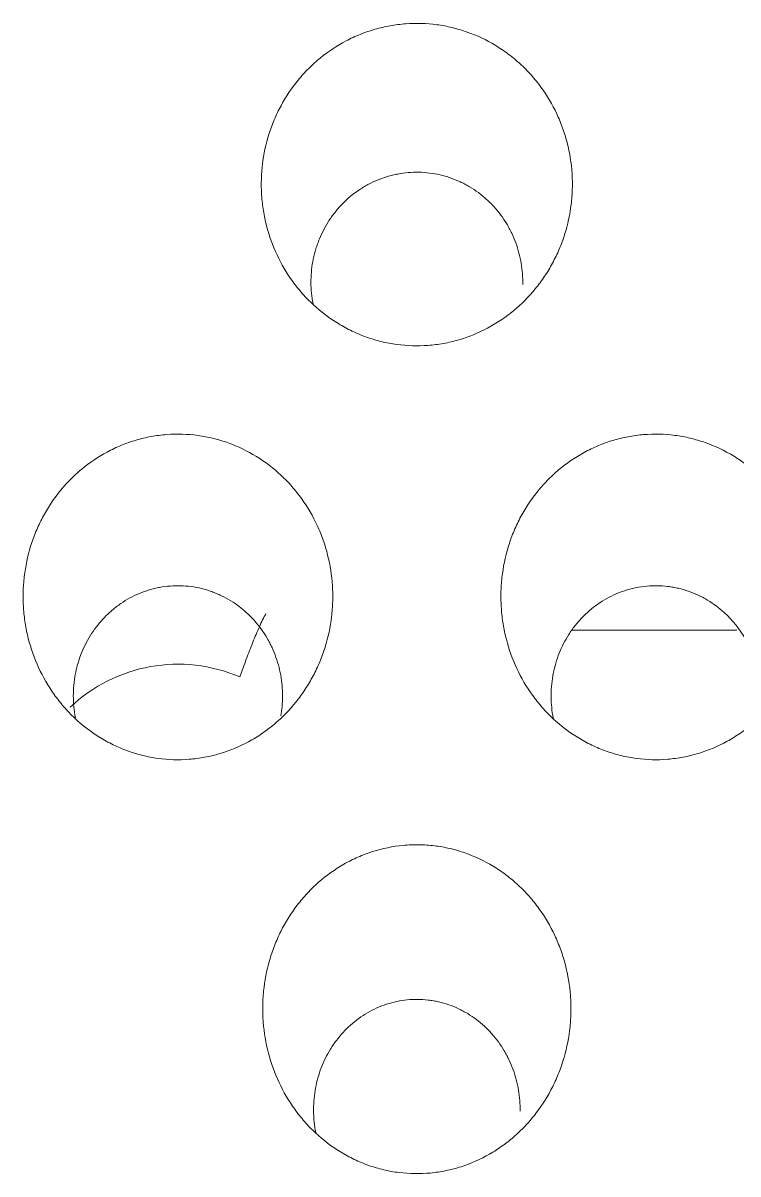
# Model space of a CAD drawing. Header units: millimetres. Extents: x 70151 to 230897, y 35202 to 113211.
# Drawn here: x 178568.79 to 178573.26, y 69169.37 to 69176.57 of the extents above; entities that cross this region are included whole.
import ezdxf

# ---------------------------------------------------------------- set-up
doc = ezdxf.new("R2010")
doc.units = ezdxf.units.MM
doc.header["$LTSCALE"] = 50
doc.layers.add('2-con', color=2, linetype='Continuous')
doc.layers.add('mark-B', color=2, linetype='Continuous', lineweight=20)

# ---------------------------------------------------------------- blocks, each defined once
blk = doc.blocks.new('무풍1WAY 대형')
at = {"layer": 'mark-B'}
blk.add_line((82.6961, -413.3262), (81.6624, -413.3262), dxfattribs=at)
blk.add_ellipse((85.1575, -412.0844), major_axis=(0, -1.0288), ratio=0.971746, start_param=5.885974, end_param=7.024212, dxfattribs=at)
for points, knots in [([(84.427, -410.3292), (84.4654, -410.3826), (84.4981, -410.4387), (84.5529, -410.5559), (84.5751, -410.617), (84.6084, -410.7441), (84.6191, -410.8083), (84.6267, -410.9052), (84.6278, -410.9377), (84.6272, -410.9866), (84.6267, -411.0029), (84.6249, -411.0357), (84.6236, -411.0521), (84.6154, -411.1334), (84.6031, -411.197), (84.5763, -411.2905), (84.5659, -411.3213), (84.5422, -411.3821), (84.5288, -411.4123), (84.485, -411.4998), (84.4508, -411.5547), (84.3916, -411.632), (84.3706, -411.6569), (84.3371, -411.6929), (84.3255, -411.7047), (84.302, -411.7275), (84.2901, -411.7386), (84.2289, -411.7923), (84.1762, -411.83), (84.1055, -411.8703), (84.0911, -411.878), (84.0618, -411.8928), (84.0468, -411.8998), (84.0017, -411.9196), (83.9712, -411.9311), (83.8784, -411.9606), (83.8147, -411.9737), (83.7327, -411.9815), (83.7162, -411.9826), (83.6835, -411.9839), (83.6672, -411.9841), (83.6183, -411.9834), (83.5534, -411.979), (83.4892, -411.9676), (83.4412, -411.9564), (83.4252, -411.9522), (83.3937, -411.9431), (83.3781, -411.9381), (83.3011, -411.9112), (83.2422, -411.8834), (83.1722, -411.841), (83.1583, -411.8321), (83.1311, -411.8136), (83.0912, -411.785), (83.0289, -411.7327), (82.9834, -411.6861), (82.9401, -411.6372), (82.9195, -411.6114), (82.8619, -411.5319), (82.8291, -411.4759), (82.7945, -411.4022), (82.788, -411.3873), (82.7755, -411.3571), (82.7695, -411.3417), (82.7529, -411.2954), (82.7432, -411.2642), (82.7187, -411.1698), (82.7081, -411.1058), (82.7007, -411.0081), (82.6997, -410.9751), (82.7007, -410.9098), (82.7026, -410.8774), (82.7126, -410.7806), (82.7249, -410.7169), (82.7477, -410.6382), (82.7527, -410.6225), (82.7632, -410.5914), (82.78, -410.5454), (82.7998, -410.5009), (82.8433, -410.414), (82.8775, -410.3588), (82.9373, -410.2803), (82.9584, -410.2552), (83.0027, -410.2075), (83.0491, -410.1622), (83.0997, -410.1216), (83.1394, -410.093), (83.1529, -410.0838), (83.1805, -410.066), (83.1946, -410.0574), (83.2657, -410.0165), (83.3251, -409.9902), (83.418, -409.9603), (83.4495, -409.952), (83.4979, -409.942), (83.5142, -409.9391), (83.5466, -409.9342), (83.5628, -409.9322), (83.6439, -409.9246), (83.709, -409.9254), (83.7904, -409.9355), (83.8068, -409.938), (83.8391, -409.9438), (83.8872, -409.9538), (83.9653, -409.9768), (84.0256, -410.0018), (84.07, -410.0229), (84.0847, -410.0304), (84.1136, -410.0461), (84.1278, -410.0543), (84.1975, -410.0971), (84.2492, -410.1366), (84.3209, -410.2036), (84.3439, -410.2273), (84.3873, -410.2767), (84.4078, -410.3025), (84.427, -410.3292)], [0, 0, 0, 0, 0.03125, 0.03125, 0.0625, 0.0625, 0.09375, 0.09375, 0.109375, 0.109375, 0.117187, 0.117187, 0.125, 0.125, 0.15625, 0.15625, 0.171875, 0.171875, 0.1875, 0.1875, 0.21875, 0.21875, 0.234375, 0.234375, 0.242187, 0.242187, 0.25, 0.25, 0.28125, 0.28125, 0.289062, 0.289062, 0.296875, 0.296875, 0.3125, 0.3125, 0.34375, 0.34375, 0.351562, 0.351562, 0.359375, 0.359375, 0.375, 0.390625, 0.390625, 0.398437, 0.398437, 0.40625, 0.40625, 0.4375, 0.4375, 0.445312, 0.445312, 0.453125, 0.46875, 0.484375, 0.484375, 0.5, 0.5, 0.53125, 0.53125, 0.539062, 0.539062, 0.546875, 0.546875, 0.5625, 0.5625, 0.59375, 0.59375, 0.609375, 0.609375, 0.625, 0.625, 0.65625, 0.65625, 0.664062, 0.664062, 0.671875, 0.6875, 0.6875, 0.71875, 0.71875, 0.734375, 0.734375, 0.75, 0.765625, 0.765625, 0.773437, 0.773437, 0.78125, 0.78125, 0.8125, 0.8125, 0.828125, 0.828125, 0.835937, 0.835937, 0.84375, 0.84375, 0.875, 0.875, 0.882812, 0.882812, 0.890625, 0.90625, 0.921875, 0.921875, 0.929688, 0.929688, 0.9375, 0.9375, 0.96875, 0.96875, 0.984375, 0.984375, 1, 1, 1, 1]), ([(84.295, -410.1795), (84.2964, -410.1866), (84.2977, -410.1937), (84.3026, -410.2223), (84.3054, -410.244), (84.3081, -410.2769), (84.3087, -410.2879), (84.3095, -410.3099), (84.3097, -410.3209), (84.3093, -410.3756), (84.3051, -410.4189), (84.2931, -410.4833), (84.2881, -410.5046), (84.2762, -410.547), (84.2693, -410.5679), (84.2458, -410.6291), (84.2267, -410.6681), (84.1981, -410.7146), (84.1922, -410.7238), (84.1798, -410.742), (84.1734, -410.751), (84.1535, -410.7774), (84.1394, -410.7942), (84.0952, -410.8424), (84.0628, -410.8714), (84.0096, -410.9101), (83.9909, -410.9222), (83.9529, -410.9443), (83.914, -410.9642), (83.8734, -410.9799), (83.8318, -410.9934), (83.8106, -410.9991), (83.7456, -411.0128), (83.7021, -411.0171), (83.6366, -411.0166), (83.6147, -411.0152), (83.5818, -411.0113), (83.5708, -411.0097), (83.5491, -411.0059), (83.5384, -411.0038), (83.485, -410.9915), (83.4437, -410.9772), (83.3938, -410.9538), (83.3839, -410.9488), (83.3645, -410.9384), (83.3358, -410.9221), (83.2906, -410.8915), (83.257, -410.8634), (83.2247, -410.8335), (83.2092, -410.8176), (83.1656, -410.7684), (83.14, -410.733), (83.1121, -410.6859), (83.1067, -410.6763), (83.0964, -410.6568), (83.0915, -410.6469), (83.0774, -410.617), (83.0691, -410.5968), (83.0467, -410.5353), (83.0356, -410.4931), (83.0246, -410.4279), (83.0219, -410.406), (83.0184, -410.3621), (83.0177, -410.3401), (83.0179, -410.318)], [0, 0, 0, 0, 0.009669, 0.009669, 0.038797, 0.038797, 0.053361, 0.053361, 0.067924, 0.067924, 0.126179, 0.126179, 0.155306, 0.155306, 0.184434, 0.184434, 0.242688, 0.242688, 0.257252, 0.257252, 0.271816, 0.271816, 0.300943, 0.300943, 0.359198, 0.359198, 0.388325, 0.388325, 0.417453, 0.44658, 0.44658, 0.475707, 0.475707, 0.533962, 0.533962, 0.563089, 0.563089, 0.577653, 0.577653, 0.592217, 0.592217, 0.650472, 0.650472, 0.665035, 0.665035, 0.679599, 0.708726, 0.737854, 0.737854, 0.766981, 0.766981, 0.825236, 0.825236, 0.839799, 0.839799, 0.854363, 0.854363, 0.883491, 0.883491, 0.941745, 0.941745, 0.970873, 0.970873, 1, 1, 1, 1]), ([(82.9405, -412.9192), (82.9789, -412.9724), (83.0114, -413.0283), (83.0659, -413.145), (83.0878, -413.2059), (83.1123, -413.3009), (83.119, -413.3328), (83.1294, -413.3967), (83.1369, -413.4609), (83.1385, -413.5256), (83.1376, -413.5743), (83.1369, -413.5905), (83.1348, -413.6231), (83.1333, -413.6394), (83.1243, -413.7203), (83.1113, -413.7836), (83.0832, -413.8762), (83.0724, -413.9068), (83.0539, -413.952), (83.0474, -413.967), (83.0336, -413.9967), (83.0264, -414.0113), (82.9888, -414.0832), (82.9537, -414.1373), (82.8932, -414.2133), (82.8718, -414.2377), (82.8376, -414.273), (82.8258, -414.2845), (82.802, -414.3067), (82.7899, -414.3175), (82.7279, -414.3698), (82.6746, -414.4064), (82.6031, -414.4454), (82.5886, -414.4528), (82.559, -414.467), (82.544, -414.4738), (82.4988, -414.4926), (82.4376, -414.5145), (82.3746, -414.5299), (82.3267, -414.539), (82.3107, -414.5416), (82.2783, -414.546), (82.2619, -414.5478), (82.18, -414.5545), (82.115, -414.5529), (82.0184, -414.5403), (81.9863, -414.5344), (81.9384, -414.523), (81.9225, -414.5187), (81.8911, -414.5095), (81.8756, -414.5044), (81.7989, -414.4773), (81.7403, -414.4495), (81.6704, -414.4071), (81.6566, -414.3982), (81.6295, -414.3798), (81.5897, -414.3513), (81.5276, -414.2992), (81.4822, -414.2528), (81.4498, -414.2162), (81.4393, -414.2038), (81.4188, -414.1782), (81.4088, -414.1652), (81.361, -414.0992), (81.3283, -414.0434), (81.2871, -413.9553), (81.2747, -413.9252), (81.2526, -413.8636), (81.2431, -413.8325), (81.219, -413.7384), (81.2088, -413.6746), (81.2021, -413.5773), (81.2014, -413.5445), (81.2029, -413.4794), (81.2051, -413.4471), (81.2162, -413.3509), (81.2292, -413.2875), (81.253, -413.2094), (81.2582, -413.1938), (81.2691, -413.1631), (81.2866, -413.1175), (81.3206, -413.0442), (81.3531, -412.9884), (81.3796, -412.9476), (81.3887, -412.9341), (81.4077, -412.9076), (81.4176, -412.8946), (81.4686, -412.8303), (81.5136, -412.7837), (81.5875, -412.7209), (81.6132, -412.7011), (81.6534, -412.6733), (81.6671, -412.6643), (81.695, -412.647), (81.7092, -412.6388), (81.7808, -412.5994), (81.8404, -412.5742), (81.9337, -412.5459), (81.9654, -412.538), (82.0301, -412.5257), (82.0624, -412.5213), (82.1596, -412.5133), (82.2246, -412.5148), (82.3059, -412.5255), (82.3222, -412.5281), (82.3544, -412.5341), (82.4023, -412.5444), (82.4801, -412.5677), (82.5402, -412.5927), (82.5845, -412.6139), (82.5991, -412.6214), (82.6279, -412.6371), (82.6421, -412.6453), (82.7116, -412.688), (82.7631, -412.7273), (82.8347, -412.7941), (82.8576, -412.8177), (82.9009, -412.8669), (82.9213, -412.8926), (82.9405, -412.9192)], [0, 0, 0, 0, 0.03125, 0.03125, 0.0625, 0.0625, 0.078125, 0.078125, 0.09375, 0.109375, 0.109375, 0.117187, 0.117187, 0.125, 0.125, 0.15625, 0.15625, 0.171875, 0.171875, 0.179687, 0.179687, 0.1875, 0.1875, 0.21875, 0.21875, 0.234375, 0.234375, 0.242187, 0.242187, 0.25, 0.25, 0.28125, 0.28125, 0.289062, 0.289062, 0.296875, 0.296875, 0.3125, 0.328125, 0.328125, 0.335937, 0.335937, 0.34375, 0.34375, 0.375, 0.375, 0.390625, 0.390625, 0.398437, 0.398437, 0.40625, 0.40625, 0.4375, 0.4375, 0.445312, 0.445312, 0.453125, 0.46875, 0.484375, 0.484375, 0.492188, 0.492188, 0.5, 0.5, 0.53125, 0.53125, 0.546875, 0.546875, 0.5625, 0.5625, 0.59375, 0.59375, 0.609375, 0.609375, 0.625, 0.625, 0.65625, 0.65625, 0.664063, 0.664063, 0.671875, 0.6875, 0.703125, 0.703125, 0.710938, 0.710938, 0.71875, 0.71875, 0.75, 0.75, 0.765625, 0.765625, 0.773438, 0.773438, 0.78125, 0.78125, 0.8125, 0.8125, 0.828125, 0.828125, 0.84375, 0.84375, 0.875, 0.875, 0.882813, 0.882813, 0.890625, 0.90625, 0.921875, 0.921875, 0.929688, 0.929688, 0.9375, 0.9375, 0.96875, 0.96875, 0.984375, 0.984375, 1, 1, 1, 1]), ([(85.9313, -412.9237), (85.9694, -412.9771), (86.0016, -413.0332), (86.0555, -413.1502), (86.077, -413.2112), (86.1011, -413.3063), (86.1076, -413.3383), (86.1177, -413.4023), (86.1248, -413.4665), (86.1261, -413.5311), (86.1249, -413.5798), (86.1241, -413.5961), (86.1218, -413.6286), (86.1203, -413.6449), (86.1108, -413.7258), (86.0975, -413.789), (86.0689, -413.8815), (86.058, -413.912), (86.0393, -413.9571), (86.0327, -413.9721), (86.0188, -414.0016), (86.0115, -414.0162), (85.9735, -414.088), (85.938, -414.1419), (85.8772, -414.2175), (85.8556, -414.2418), (85.8211, -414.2769), (85.8094, -414.2883), (85.7854, -414.3104), (85.7732, -414.3211), (85.711, -414.3731), (85.6574, -414.4094), (85.5857, -414.4479), (85.5712, -414.4553), (85.5415, -414.4693), (85.5264, -414.476), (85.4811, -414.4946), (85.4198, -414.5161), (85.3567, -414.5311), (85.3088, -414.5399), (85.2927, -414.5425), (85.2603, -414.5467), (85.2439, -414.5483), (85.1619, -414.5546), (85.097, -414.5525), (85.0004, -414.5394), (84.9684, -414.5333), (84.9206, -414.5216), (84.9047, -414.5172), (84.8734, -414.5078), (84.8579, -414.5026), (84.7813, -414.4751), (84.7229, -414.4469), (84.6533, -414.4041), (84.6395, -414.3951), (84.6125, -414.3766), (84.5728, -414.3478), (84.511, -414.2954), (84.4659, -414.2487), (84.423, -414.1998), (84.4026, -414.174), (84.3456, -414.0945), (84.3132, -414.0385), (84.2724, -413.9502), (84.2602, -413.92), (84.2385, -413.8583), (84.2292, -413.8272), (84.2056, -413.7329), (84.1956, -413.6691), (84.1895, -413.5717), (84.1889, -413.5389), (84.1908, -413.4739), (84.1932, -413.4416), (84.2047, -413.3454), (84.2181, -413.2821), (84.2423, -413.2041), (84.2475, -413.1886), (84.2586, -413.1579), (84.2763, -413.1124), (84.3107, -413.0393), (84.3436, -412.9836), (84.3791, -412.9294), (84.3983, -412.9029), (84.4599, -412.8262), (84.5051, -412.7798), (84.5794, -412.7174), (84.6052, -412.6978), (84.6456, -412.6702), (84.6593, -412.6613), (84.6874, -412.6442), (84.7016, -412.636), (84.7734, -412.5971), (84.8332, -412.5723), (84.9266, -412.5445), (84.9584, -412.5368), (85.0232, -412.5248), (85.0555, -412.5206), (85.1528, -412.5132), (85.2177, -412.5151), (85.299, -412.5263), (85.3152, -412.529), (85.3474, -412.5353), (85.3952, -412.5458), (85.4729, -412.5696), (85.5328, -412.595), (85.577, -412.6164), (85.5916, -412.624), (85.6203, -412.6399), (85.6344, -412.6482), (85.7036, -412.6912), (85.755, -412.7309), (85.8262, -412.798), (85.849, -412.8218), (85.892, -412.8712), (85.9123, -412.897), (85.9313, -412.9237)], [0, 0, 0, 0, 0.03125, 0.03125, 0.0625, 0.0625, 0.078125, 0.078125, 0.09375, 0.109375, 0.109375, 0.117187, 0.117187, 0.125, 0.125, 0.15625, 0.15625, 0.171875, 0.171875, 0.179687, 0.179687, 0.1875, 0.1875, 0.21875, 0.21875, 0.234375, 0.234375, 0.242187, 0.242187, 0.25, 0.25, 0.28125, 0.28125, 0.289062, 0.289062, 0.296875, 0.296875, 0.3125, 0.328125, 0.328125, 0.335937, 0.335937, 0.34375, 0.34375, 0.375, 0.375, 0.390625, 0.390625, 0.398437, 0.398437, 0.40625, 0.40625, 0.4375, 0.4375, 0.445312, 0.445312, 0.453125, 0.46875, 0.484375, 0.484375, 0.5, 0.5, 0.53125, 0.53125, 0.546875, 0.546875, 0.5625, 0.5625, 0.59375, 0.59375, 0.609375, 0.609375, 0.625, 0.625, 0.65625, 0.65625, 0.664062, 0.664062, 0.671875, 0.6875, 0.703125, 0.703125, 0.71875, 0.71875, 0.75, 0.75, 0.765625, 0.765625, 0.773437, 0.773437, 0.78125, 0.78125, 0.8125, 0.8125, 0.828125, 0.828125, 0.84375, 0.84375, 0.875, 0.875, 0.882812, 0.882812, 0.890625, 0.90625, 0.921875, 0.921875, 0.929687, 0.929687, 0.9375, 0.9375, 0.96875, 0.96875, 0.984375, 0.984375, 1, 1, 1, 1]), ([(82.8098, -412.771), (82.8113, -412.7785), (82.8127, -412.786), (82.8177, -412.8151), (82.8203, -412.8369), (82.8237, -412.8808), (82.8244, -412.9031), (82.8235, -412.969), (82.819, -413.0125), (82.8063, -413.0769), (82.801, -413.0983), (82.7885, -413.1407), (82.7813, -413.1616), (82.757, -413.2227), (82.7371, -413.2617), (82.7077, -413.308), (82.7016, -413.3171), (82.6888, -413.3351), (82.6822, -413.3441), (82.6618, -413.3702), (82.6474, -413.3869), (82.6021, -413.4345), (82.569, -413.4631), (82.5148, -413.5012), (82.4959, -413.5131), (82.4573, -413.5346), (82.4179, -413.5539), (82.3768, -413.5692), (82.3453, -413.579), (82.3347, -413.582), (82.3132, -413.5874), (82.3023, -413.5899), (82.2479, -413.6007), (82.2041, -413.6046), (82.1381, -413.6036), (82.1161, -413.6021), (82.083, -413.598), (82.072, -413.5964), (82.0502, -413.5925), (82.0394, -413.5903), (81.9857, -413.5778), (81.9442, -413.5634), (81.894, -413.5399), (81.884, -413.5349), (81.8645, -413.5245), (81.8356, -413.5082), (81.7901, -413.4775), (81.7562, -413.4494), (81.7237, -413.4196), (81.708, -413.4037), (81.664, -413.3544), (81.6381, -413.319), (81.61, -413.2717), (81.6046, -413.2621), (81.5942, -413.2426), (81.5892, -413.2327), (81.575, -413.2027), (81.5666, -413.1824), (81.5441, -413.1206), (81.533, -413.0783), (81.5221, -413.0129), (81.5194, -412.9909), (81.5161, -412.9468), (81.5155, -412.9247), (81.5159, -412.9025)], [0, 0, 0, 0, 0.010161, 0.010161, 0.039274, 0.039274, 0.068387, 0.068387, 0.126613, 0.126613, 0.155725, 0.155725, 0.184838, 0.184838, 0.243064, 0.243064, 0.257621, 0.257621, 0.272177, 0.272177, 0.30129, 0.30129, 0.359516, 0.359516, 0.388629, 0.388629, 0.417742, 0.446855, 0.446855, 0.461411, 0.461411, 0.475968, 0.475968, 0.534193, 0.534193, 0.563306, 0.563306, 0.577863, 0.577863, 0.592419, 0.592419, 0.650645, 0.650645, 0.665201, 0.665201, 0.679758, 0.708871, 0.737984, 0.737984, 0.767097, 0.767097, 0.825323, 0.825323, 0.839879, 0.839879, 0.854435, 0.854435, 0.883548, 0.883548, 0.941774, 0.941774, 0.970887, 0.970887, 1, 1, 1, 1]), ([(85.7986, -412.7771), (85.8001, -412.7849), (85.8015, -412.7927), (85.8044, -412.8115), (85.8059, -412.8225), (85.8084, -412.8444), (85.8113, -412.8772), (85.8125, -412.9319), (85.8096, -412.9755), (85.8058, -413.0082), (85.8043, -413.0191), (85.8009, -413.0408), (85.7989, -413.0517), (85.7876, -413.1058), (85.7748, -413.1477), (85.75, -413.2083), (85.7408, -413.2281), (85.7205, -413.2671), (85.7092, -413.2863), (85.6732, -413.3417), (85.6459, -413.3759), (85.6002, -413.4231), (85.5842, -413.4381), (85.5504, -413.4666), (85.5327, -413.4802), (85.5143, -413.4927)], [0, 0, 0, 0, 0.029126, 0.029126, 0.069579, 0.069579, 0.110032, 0.190938, 0.271844, 0.271844, 0.312298, 0.312298, 0.352751, 0.352751, 0.514563, 0.514563, 0.595469, 0.595469, 0.676375, 0.676375, 0.838188, 0.838188, 0.919094, 0.919094, 1, 1, 1, 1]), ([(85.5143, -413.4927), (85.4777, -413.5178), (85.4391, -413.5388), (85.3783, -413.5641), (85.3575, -413.5715), (85.3257, -413.581), (85.3149, -413.5839), (85.2934, -413.5891), (85.2826, -413.5915), (85.2284, -413.6015), (85.1847, -413.605), (85.1184, -413.6032), (85.0961, -413.6014), (85.0524, -413.5955), (85.0092, -413.5873), (84.9671, -413.5746), (84.9359, -413.5635), (84.9256, -413.5595), (84.9052, -413.5509), (84.895, -413.5463), (84.8452, -413.5223), (84.8078, -413.4993), (84.7642, -413.4659), (84.7556, -413.459), (84.7387, -413.4447), (84.7304, -413.4373), (84.7062, -413.4146), (84.6909, -413.3987), (84.6476, -413.3492), (84.622, -413.3136), (84.5942, -413.2658), (84.5888, -413.256), (84.5786, -413.2365), (84.5641, -413.2069), (84.5435, -413.1562), (84.5308, -413.1142), (84.5201, -413.0716), (84.5156, -413.0498), (84.5053, -412.9845), (84.5025, -412.9409), (84.5041, -412.8753), (84.5056, -412.8534), (84.5094, -412.8205), (84.5109, -412.8095), (84.5131, -412.7959), (84.5136, -412.7932), (84.514, -412.7906)], [0, 0, 0, 0, 0.084663, 0.084663, 0.126995, 0.126995, 0.148161, 0.148161, 0.169326, 0.169326, 0.25399, 0.25399, 0.296321, 0.296321, 0.338653, 0.380985, 0.380985, 0.40215, 0.40215, 0.423316, 0.423316, 0.507979, 0.507979, 0.529145, 0.529145, 0.550311, 0.550311, 0.592643, 0.592643, 0.677306, 0.677306, 0.698472, 0.698472, 0.719637, 0.761969, 0.804301, 0.804301, 0.846632, 0.846632, 0.931295, 0.931295, 0.973627, 0.973627, 0.994793, 0.994793, 1, 1, 1, 1]), ([(84.7708, -413.0331), (84.7572, -413.0712), (84.7436, -413.1085), (84.7165, -413.1811), (84.7029, -413.2163), (84.6757, -413.284), (84.6621, -413.3164), (84.6416, -413.3619), (84.6348, -413.3765), (84.6212, -413.4044), (84.6143, -413.4177), (84.6075, -413.4301)], [0, 0, 0, 0, 0.25, 0.25, 0.5, 0.5, 0.75, 0.75, 0.875, 0.875, 1, 1, 1, 1]), ([(84.4395, -415.5064), (84.478, -415.5593), (84.5106, -415.6149), (84.5651, -415.731), (84.587, -415.7915), (84.6073, -415.8703), (84.611, -415.8862), (84.6176, -415.9179), (84.6264, -415.9656), (84.6355, -416.0455), (84.6369, -416.1099), (84.6356, -416.1583), (84.6348, -416.1745), (84.6325, -416.2069), (84.631, -416.2231), (84.6214, -416.3036), (84.6078, -416.3665), (84.5789, -416.4585), (84.5678, -416.4888), (84.5488, -416.5336), (84.5421, -416.5485), (84.5281, -416.5778), (84.5207, -416.5923), (84.4823, -416.6634), (84.4465, -416.7168), (84.385, -416.7917), (84.3632, -416.8158), (84.317, -416.862), (84.2929, -416.8838), (84.2178, -416.9452), (84.1641, -416.9809), (84.0776, -417.0265), (84.0477, -417.0404), (83.9873, -417.0647), (83.926, -417.0858), (83.8629, -417.1005), (83.8149, -417.1092), (83.7988, -417.1116), (83.7664, -417.1158), (83.75, -417.1174), (83.6683, -417.1235), (83.6034, -417.1215), (83.5069, -417.1087), (83.4749, -417.1027), (83.427, -417.0912), (83.4112, -417.0869), (83.3798, -417.0777), (83.3644, -417.0727), (83.2878, -417.0457), (83.2292, -417.018), (83.1593, -416.9759), (83.1455, -416.9671), (83.1184, -416.9488), (83.0786, -416.9205), (83.0164, -416.8688), (82.971, -416.8228), (82.9385, -416.7865), (82.928, -416.7742), (82.9075, -416.7488), (82.8975, -416.7359), (82.8495, -416.6703), (82.8167, -416.6148), (82.7755, -416.5273), (82.7631, -416.4973), (82.7411, -416.436), (82.7316, -416.405), (82.7076, -416.3113), (82.6975, -416.2478), (82.6913, -416.1509), (82.6907, -416.1182), (82.6925, -416.0535), (82.6949, -416.0213), (82.7066, -415.9256), (82.7201, -415.8626), (82.7447, -415.7851), (82.75, -415.7696), (82.7612, -415.7391), (82.7791, -415.694), (82.814, -415.6214), (82.8472, -415.5661), (82.8741, -415.5258), (82.8835, -415.5125), (82.9028, -415.4864), (82.9129, -415.4734), (82.9645, -415.4103), (83.0101, -415.3645), (83.0849, -415.3029), (83.1109, -415.2835), (83.1515, -415.2563), (83.1653, -415.2475), (83.1934, -415.2307), (83.2077, -415.2227), (83.2795, -415.1845), (83.3394, -415.1601), (83.4174, -415.1374), (83.4332, -415.1332), (83.465, -415.1257), (83.4811, -415.1224), (83.5295, -415.1136), (83.5618, -415.1095), (83.6589, -415.1022), (83.7237, -415.1041), (83.8051, -415.1151), (83.8213, -415.1177), (83.8534, -415.1238), (83.9012, -415.1341), (83.9788, -415.1574), (84.0389, -415.1823), (84.0831, -415.2034), (84.0978, -415.2108), (84.1266, -415.2264), (84.1407, -415.2346), (84.2102, -415.2769), (84.2618, -415.3159), (84.3334, -415.3822), (84.3564, -415.4056), (84.3998, -415.4545), (84.4203, -415.4799), (84.4395, -415.5064)], [0, 0, 0, 0, 0.03125, 0.03125, 0.0625, 0.0625, 0.070312, 0.070312, 0.078125, 0.09375, 0.109375, 0.109375, 0.117187, 0.117187, 0.125, 0.125, 0.15625, 0.15625, 0.171875, 0.171875, 0.179687, 0.179687, 0.1875, 0.1875, 0.21875, 0.21875, 0.234375, 0.234375, 0.25, 0.25, 0.28125, 0.28125, 0.296875, 0.296875, 0.3125, 0.328125, 0.328125, 0.335937, 0.335937, 0.34375, 0.34375, 0.375, 0.375, 0.390625, 0.390625, 0.398437, 0.398437, 0.40625, 0.40625, 0.4375, 0.4375, 0.445312, 0.445312, 0.453125, 0.46875, 0.484375, 0.484375, 0.492187, 0.492187, 0.5, 0.5, 0.53125, 0.53125, 0.546875, 0.546875, 0.5625, 0.5625, 0.59375, 0.59375, 0.609375, 0.609375, 0.625, 0.625, 0.65625, 0.65625, 0.664062, 0.664062, 0.671875, 0.6875, 0.703125, 0.703125, 0.710937, 0.710937, 0.71875, 0.71875, 0.75, 0.75, 0.765625, 0.765625, 0.773437, 0.773437, 0.78125, 0.78125, 0.8125, 0.8125, 0.820312, 0.820312, 0.828125, 0.828125, 0.84375, 0.84375, 0.875, 0.875, 0.882812, 0.882812, 0.890625, 0.90625, 0.921875, 0.921875, 0.929687, 0.929687, 0.9375, 0.9375, 0.96875, 0.96875, 0.984375, 0.984375, 1, 1, 1, 1]), ([(84.3119, -415.362), (84.3134, -415.3694), (84.3148, -415.3768), (84.3197, -415.4059), (84.3223, -415.4278), (84.3256, -415.4718), (84.3262, -415.4941), (84.325, -415.5603), (84.3202, -415.6039), (84.3069, -415.6684), (84.3015, -415.6898), (84.2918, -415.7216), (84.2883, -415.7321), (84.2808, -415.753), (84.2769, -415.7633), (84.2559, -415.8141), (84.2355, -415.853), (84.2053, -415.899), (84.1991, -415.9081), (84.186, -415.9261), (84.1792, -415.9349), (84.1584, -415.9609), (84.1437, -415.9774), (84.0975, -416.0246), (84.0638, -416.0529), (84.0179, -416.0841), (84.0085, -416.0901), (83.9894, -416.1017), (83.9605, -416.1183), (83.9107, -416.1421), (83.8691, -416.1569), (83.8373, -416.1665), (83.8266, -416.1694), (83.8049, -416.1747), (83.7939, -416.177), (83.7391, -416.1874), (83.695, -416.1911), (83.6287, -416.1897), (83.6065, -416.1881), (83.5621, -416.1826), (83.5401, -416.1786), (83.4754, -416.1636), (83.4336, -416.1492), (83.3831, -416.1257), (83.373, -416.1208), (83.3533, -416.1104), (83.3243, -416.0941), (83.2783, -416.0635), (83.2442, -416.0355), (83.2113, -416.0057), (83.1955, -415.9898), (83.1509, -415.9405), (83.1248, -415.9051), (83.0964, -415.8579), (83.0909, -415.8483), (83.0804, -415.8288), (83.0754, -415.8189), (83.061, -415.7888), (83.0524, -415.7685), (83.0298, -415.7065), (83.0185, -415.6641), (83.0076, -415.5986), (83.005, -415.5765), (83.0018, -415.5323), (83.0013, -415.5101), (83.0018, -415.4879)], [0, 0, 0, 0, 0.010045, 0.010045, 0.039161, 0.039161, 0.068278, 0.068278, 0.12651, 0.12651, 0.155627, 0.155627, 0.170185, 0.170185, 0.184743, 0.184743, 0.242976, 0.242976, 0.257534, 0.257534, 0.272092, 0.272092, 0.301208, 0.301208, 0.359441, 0.359441, 0.373999, 0.373999, 0.388557, 0.417674, 0.44679, 0.44679, 0.461348, 0.461348, 0.475906, 0.475906, 0.534139, 0.534139, 0.563255, 0.563255, 0.592372, 0.592372, 0.650604, 0.650604, 0.665162, 0.665162, 0.67972, 0.708837, 0.737953, 0.737953, 0.767069, 0.767069, 0.825302, 0.825302, 0.83986, 0.83986, 0.854418, 0.854418, 0.883535, 0.883535, 0.941767, 0.941767, 0.970884, 0.970884, 1, 1, 1, 1])]:
    blk.add_open_spline(points, degree=3, knots=knots, dxfattribs=at)
blk = doc.blocks.new('dpdjzjs')
at = {"layer": 'mark-B', "rotation": 180}
blk.add_blockref('무풍1WAY 대형', (178654.9147, 88751.491), dxfattribs=at)

msp = doc.modelspace()

# ---------------------------------------------------------------- block references
at = {"layer": '2-con'}
msp.add_blockref('dpdjzjs', (0, -19992.0434), dxfattribs=at)

doc.saveas('drawing.dxf')
